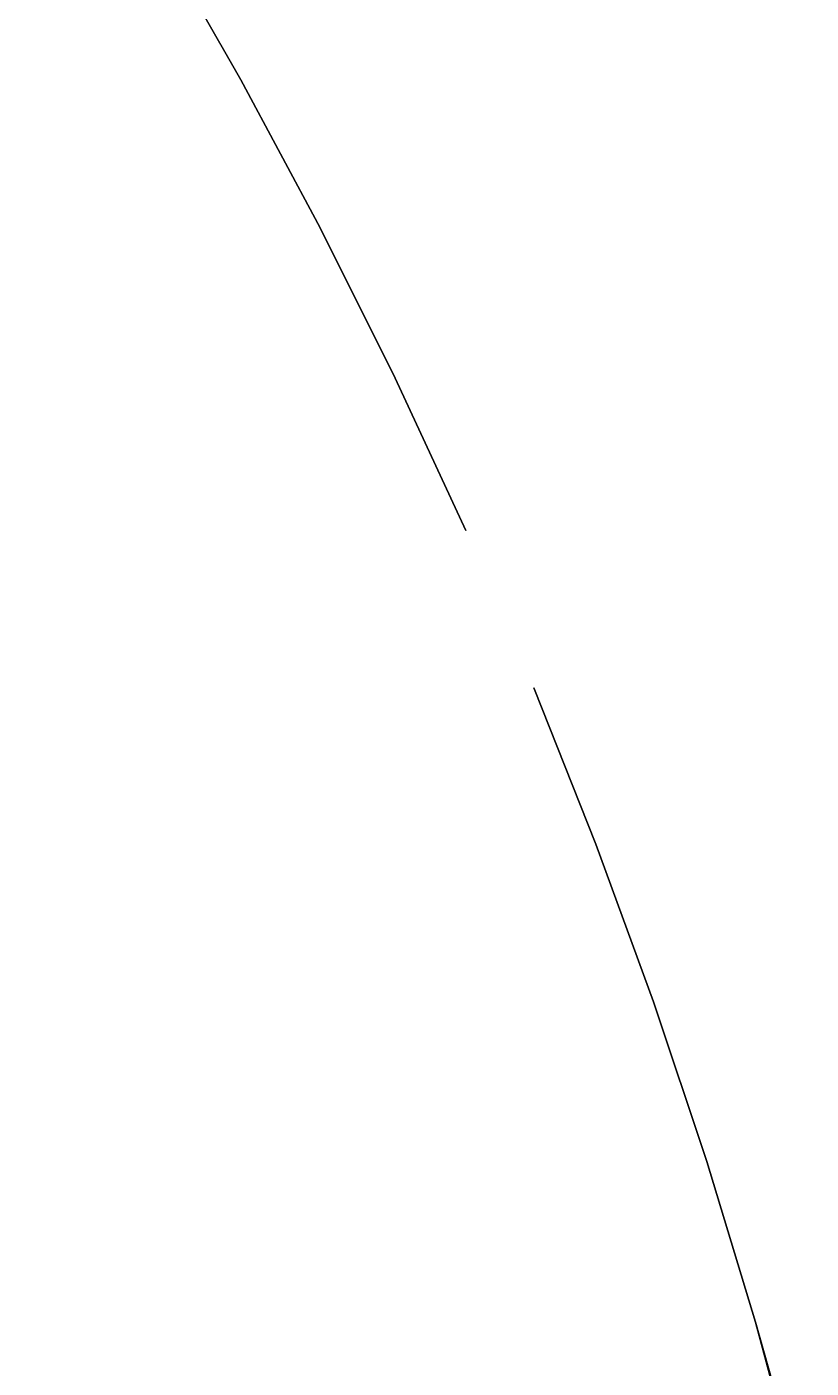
# Model space of a CAD drawing. Header units: metres. Extents: x -17.5 to 17.5, y -17.5 to 17.5.
# Drawn here: x 14.688 to 16.978, y 4.713 to 8.625 of the extents above; entities that cross this region are included whole.
import ezdxf

# ---------------------------------------------------------------- set-up
doc = ezdxf.new("R2010")
doc.units = ezdxf.units.M

msp = doc.modelspace()

# ---------------------------------------------------------------- meshes
at = {"layer": '10', "color": 1}
mesh = msp.add_polyface(dxfattribs=at)
corners = [(15.0698, 8.8968, -20), (15.0698, 8.8968, -19.5), (15.313, 8.4712, -19.5), (15.313, 8.4712, -20), (14.8147, 9.3153, -20), (14.8147, 9.3153, -19.5), (15.0698, 8.8968, -19), (15.313, 8.4712, -19), (14.8147, 9.3153, -19), (15.0698, 8.8968, -18.5), (15.313, 8.4712, -18.5), (14.8147, 9.3153, -18.5), (15.0698, 8.8968, -18), (15.313, 8.4712, -18), (14.8147, 9.3153, -18), (15.0698, 8.8968, -17.5), (15.313, 8.4712, -17.5), (14.8147, 9.3153, -17.5), (15.0698, 8.8968, -17), (15.313, 8.4712, -17), (14.8147, 9.3153, -17), (15.0698, 8.8968, -16.5), (15.313, 8.4712, -16.5), (14.8147, 9.3153, -16.5), (15.0698, 8.8968, -16), (15.313, 8.4712, -16), (14.8147, 9.3153, -16), (15.0698, 8.8968, 16), (15.0698, 8.8968, 16.5), (15.313, 8.4712, 16.5), (15.313, 8.4712, 16), (14.8147, 9.3153, 16), (14.8147, 9.3153, 16.5), (15.0698, 8.8968, 17), (15.313, 8.4712, 17), (15.0698, 8.8968, 17.5), (15.313, 8.4712, 17.5), (14.8147, 9.3153, 17), (15.313, 8.4712, 18), (15.5443, 8.039, 18), (15.0698, 8.8968, 18), (14.8147, 9.3153, 17.5), (15.313, 8.4712, 18.5), (15.5443, 8.039, 18.5), (15.0698, 8.8968, 18.5), (14.8147, 9.3153, 18), (15.313, 8.4712, 19), (15.5443, 8.039, 19), (15.0698, 8.8968, 19), (14.8147, 9.3153, 18.5), (15.313, 8.4712, 19.5), (15.5443, 8.039, 19.5), (15.0698, 8.8968, 19.5), (14.8147, 9.3153, 19), (15.313, 8.4712, 20), (15.5443, 8.039, 20), (15.0698, 8.8968, 20), (14.8147, 9.3153, 19.5), (14.9539, 9.0901, -15.5), (14.9539, 9.0901, 15.5), (14.6881, 9.5136, 15.5)]
mesh.append_faces([[corners[k] for k in face] for face in [(0, 1, 2), (3, 0, 2), (4, 5, 1), (0, 4, 1), (1, 6, 7), (2, 1, 7), (5, 8, 6), (1, 5, 6), (6, 9, 10), (7, 6, 10), (8, 11, 9), (6, 8, 9), (9, 12, 13), (10, 9, 13), (11, 14, 12), (9, 11, 12), (12, 15, 16), (13, 12, 16), (14, 17, 15), (12, 14, 15), (15, 18, 19), (16, 15, 19), (17, 20, 18), (15, 17, 18), (18, 21, 22), (19, 18, 22), (20, 23, 21), (18, 20, 21), (21, 24, 25), (22, 21, 25), (23, 26, 24), (21, 23, 24), (27, 28, 29), (30, 27, 29), (31, 32, 28), (27, 31, 28), (28, 33, 34), (29, 28, 34), (28, 32, 33), (33, 35, 36), (34, 33, 36), (33, 37, 35), (36, 38, 39), (35, 40, 38), (36, 35, 38), (35, 41, 40), (38, 42, 43), (40, 44, 42), (38, 40, 42), (40, 45, 44), (42, 46, 47), (44, 48, 46), (42, 44, 46), (44, 49, 48), (46, 50, 51), (48, 52, 50), (46, 48, 50), (48, 53, 52), (50, 54, 55), (52, 56, 54), (50, 52, 54), (52, 57, 56), (24, 26, 58), (59, 60, 27)]], dxfattribs={"color": 1})
mesh = msp.add_polyface(dxfattribs=at)
corners = [(15.313, 8.4712, -20), (15.313, 8.4712, -19.5), (15.5443, 8.039, -19.5), (15.5443, 8.039, -20), (15.313, 8.4712, -19), (15.5443, 8.039, -19), (15.313, 8.4712, -18.5), (15.5443, 8.039, -18.5), (15.313, 8.4712, -18), (15.5443, 8.039, -18), (15.313, 8.4712, -17.5), (15.5443, 8.039, -17.5), (15.313, 8.4712, -17), (15.5443, 8.039, -17), (15.313, 8.4712, -16.5), (15.5443, 8.039, -16.5), (15.313, 8.4712, -16), (15.5443, 8.039, -16), (15.313, 8.4712, 16), (15.313, 8.4712, 16.5), (15.5443, 8.039, 16.5), (15.5443, 8.039, 16), (15.313, 8.4712, 17), (15.5443, 8.039, 17), (15.5443, 8.039, 17.5), (15.7633, 7.6006, 17.5), (15.313, 8.4712, 17.5), (15.5443, 8.039, 18), (15.7633, 7.6006, 18), (15.5443, 8.039, 18.5), (15.7633, 7.6006, 18.5), (15.313, 8.4712, 18), (15.5443, 8.039, 19), (15.7633, 7.6006, 19), (15.313, 8.4712, 18.5), (15.5443, 8.039, 19.5), (15.7633, 7.6006, 19.5), (15.313, 8.4712, 19), (15.5443, 8.039, 20), (15.7633, 7.6006, 20), (15.313, 8.4712, 19.5)]
mesh.append_faces([[corners[k] for k in face] for face in [(0, 1, 2), (3, 0, 2), (1, 4, 5), (2, 1, 5), (4, 6, 7), (5, 4, 7), (6, 8, 9), (7, 6, 9), (8, 10, 11), (9, 8, 11), (10, 12, 13), (11, 10, 13), (12, 14, 15), (13, 12, 15), (14, 16, 17), (15, 14, 17), (18, 19, 20), (21, 18, 20), (19, 22, 23), (20, 19, 23), (23, 24, 25), (22, 26, 24), (23, 22, 24), (24, 27, 28), (24, 26, 27), (27, 29, 30), (27, 31, 29), (29, 32, 33), (29, 34, 32), (32, 35, 36), (32, 37, 35), (35, 38, 39), (35, 40, 38)]], dxfattribs={"color": 1})
mesh = msp.add_polyface(dxfattribs=at)
corners = [(15.5443, 8.039, -20), (15.5443, 8.039, -19.5), (15.7633, 7.6006, -19.5), (15.7633, 7.6006, -20), (15.5443, 8.039, -19), (15.7633, 7.6006, -19), (15.5443, 8.039, -18.5), (15.7633, 7.6006, -18.5), (15.5443, 8.039, -18), (15.7633, 7.6006, -18), (15.5443, 8.039, -17.5), (15.7633, 7.6006, -17.5), (15.5443, 8.039, -17), (15.7633, 7.6006, -17), (15.5443, 8.039, -16.5), (15.7633, 7.6006, -16.5), (15.5443, 8.039, -16), (15.7633, 7.6006, -16), (15.5443, 8.039, 16), (15.5443, 8.039, 16.5), (15.7633, 7.6006, 16.5), (15.7633, 7.6006, 16), (15.5443, 8.039, 17), (15.7633, 7.6006, 17), (15.7633, 7.6006, 17.5), (15.97, 7.1561, 17.5), (15.7633, 7.6006, 18), (15.97, 7.1561, 18), (15.5443, 8.039, 17.5), (15.7633, 7.6006, 18.5), (15.97, 7.1561, 18.5), (15.5443, 8.039, 18), (15.7633, 7.6006, 19), (15.97, 7.1561, 19), (15.5443, 8.039, 18.5), (15.7633, 7.6006, 19.5), (15.97, 7.1561, 19.5), (15.5443, 8.039, 19), (15.7633, 7.6006, 20), (15.97, 7.1561, 20), (15.5443, 8.039, 19.5)]
mesh.append_faces([[corners[k] for k in face] for face in [(0, 1, 2), (3, 0, 2), (1, 4, 5), (2, 1, 5), (4, 6, 7), (5, 4, 7), (6, 8, 9), (7, 6, 9), (8, 10, 11), (9, 8, 11), (10, 12, 13), (11, 10, 13), (12, 14, 15), (13, 12, 15), (14, 16, 17), (15, 14, 17), (18, 19, 20), (21, 18, 20), (19, 22, 23), (20, 19, 23), (23, 24, 25), (23, 22, 24), (24, 26, 27), (24, 28, 26), (26, 29, 30), (26, 31, 29), (29, 32, 33), (29, 34, 32), (32, 35, 36), (32, 37, 35), (35, 38, 39), (35, 40, 38)]], dxfattribs={"color": 1})
mesh = msp.add_polyface(dxfattribs=at)
corners = [(16.1679, 6.697, -20), (16.1679, 6.697, -19.5), (16.3491, 6.2415, -19.5), (16.3491, 6.2415, -20), (16.1679, 6.697, -19), (16.3491, 6.2415, -19), (16.1679, 6.697, -18.5), (16.3491, 6.2415, -18.5), (16.1679, 6.697, -18), (16.3491, 6.2415, -18), (16.1679, 6.697, -17.5), (16.3491, 6.2415, -17.5), (16.1679, 6.697, -17), (16.3491, 6.2415, -17), (16.1679, 6.697, -16.5), (16.3491, 6.2415, -16.5), (16.1679, 6.697, -16), (16.3491, 6.2415, -16), (16.1679, 6.697, 16), (16.1679, 6.697, 16.5), (16.3491, 6.2415, 16.5), (16.3491, 6.2415, 16), (16.1679, 6.697, 17), (16.3491, 6.2415, 17), (16.3491, 6.2415, 17.5), (16.5175, 5.7812, 17.5), (16.1679, 6.697, 17.5), (16.3491, 6.2415, 18), (16.5175, 5.7812, 18), (16.1679, 6.697, 18), (16.3491, 6.2415, 18.5), (16.5175, 5.7812, 18.5), (16.1679, 6.697, 18.5), (16.3491, 6.2415, 19), (16.5175, 5.7812, 19), (16.1679, 6.697, 19), (16.3491, 6.2415, 19.5), (16.5175, 5.7812, 19.5), (16.1679, 6.697, 19.5), (16.3491, 6.2415, 20), (16.5175, 5.7812, 20), (16.1679, 6.697, 20), (15.7633, 7.6006, -20), (15.7633, 7.6006, -19.5), (15.97, 7.1561, -19.5), (15.97, 7.1561, -20), (15.7633, 7.6006, -19), (15.97, 7.1561, -19), (15.7633, 7.6006, -18.5), (15.97, 7.1561, -18.5), (15.7633, 7.6006, -18), (15.97, 7.1561, -18), (15.7633, 7.6006, -17.5), (15.97, 7.1561, -17.5), (15.7633, 7.6006, -17), (15.97, 7.1561, -17), (15.7633, 7.6006, -16.5), (15.97, 7.1561, -16.5), (15.7633, 7.6006, -16), (15.97, 7.1561, -16), (15.7633, 7.6006, 16), (15.7633, 7.6006, 16.5), (15.97, 7.1561, 16.5), (15.97, 7.1561, 16), (15.7633, 7.6006, 17), (15.97, 7.1561, 17), (15.97, 7.1561, 17.5), (15.7633, 7.6006, 17.5), (15.97, 7.1561, 18), (15.7633, 7.6006, 18), (15.97, 7.1561, 18.5), (15.7633, 7.6006, 18.5), (15.97, 7.1561, 19), (15.7633, 7.6006, 19), (15.97, 7.1561, 19.5), (15.7633, 7.6006, 19.5), (15.97, 7.1561, 20)]
mesh.append_faces([[corners[k] for k in face] for face in [(0, 1, 2), (3, 0, 2), (1, 4, 5), (2, 1, 5), (4, 6, 7), (5, 4, 7), (6, 8, 9), (7, 6, 9), (8, 10, 11), (9, 8, 11), (10, 12, 13), (11, 10, 13), (12, 14, 15), (13, 12, 15), (14, 16, 17), (15, 14, 17), (18, 19, 20), (21, 18, 20), (19, 22, 23), (20, 19, 23), (23, 24, 25), (22, 26, 24), (23, 22, 24), (24, 27, 28), (26, 29, 27), (24, 26, 27), (27, 30, 31), (29, 32, 30), (27, 29, 30), (30, 33, 34), (32, 35, 33), (30, 32, 33), (33, 36, 37), (35, 38, 36), (33, 35, 36), (36, 39, 40), (38, 41, 39), (36, 38, 39), (42, 43, 44), (45, 42, 44), (43, 46, 47), (44, 43, 47), (46, 48, 49), (47, 46, 49), (48, 50, 51), (49, 48, 51), (50, 52, 53), (51, 50, 53), (52, 54, 55), (53, 52, 55), (54, 56, 57), (55, 54, 57), (56, 58, 59), (57, 56, 59), (60, 61, 62), (63, 60, 62), (61, 64, 65), (62, 61, 65), (65, 64, 66), (66, 67, 68), (68, 69, 70), (70, 71, 72), (72, 73, 74), (74, 75, 76)]], dxfattribs={"color": 1})
mesh = msp.add_polyface(dxfattribs=at)
corners = [(16.3491, 6.2415, -20), (16.3491, 6.2415, -19.5), (16.5175, 5.7812, -19.5), (16.5175, 5.7812, -20), (16.3491, 6.2415, -19), (16.5175, 5.7812, -19), (16.3491, 6.2415, -18.5), (16.5175, 5.7812, -18.5), (16.3491, 6.2415, -18), (16.5175, 5.7812, -18), (16.3491, 6.2415, -17.5), (16.5175, 5.7812, -17.5), (16.3491, 6.2415, -17), (16.5175, 5.7812, -17), (16.3491, 6.2415, -16.5), (16.5175, 5.7812, -16.5), (16.3491, 6.2415, -16), (16.5175, 5.7812, -16), (16.3491, 6.2415, 16), (16.3491, 6.2415, 16.5), (16.5175, 5.7812, 16.5), (16.5175, 5.7812, 16), (16.5175, 5.7812, 17), (16.6729, 5.3163, 17), (16.3491, 6.2415, 17), (16.5175, 5.7812, 17.5), (16.6729, 5.3163, 17.5), (16.5175, 5.7812, 18), (16.6729, 5.3163, 18), (16.3491, 6.2415, 17.5), (16.5175, 5.7812, 18.5), (16.6729, 5.3163, 18.5), (16.3491, 6.2415, 18), (16.5175, 5.7812, 19), (16.6729, 5.3163, 19), (16.3491, 6.2415, 18.5), (16.5175, 5.7812, 19.5), (16.6729, 5.3163, 19.5), (16.3491, 6.2415, 19), (16.5175, 5.7812, 20), (16.6729, 5.3163, 20), (16.3491, 6.2415, 19.5)]
mesh.append_faces([[corners[k] for k in face] for face in [(0, 1, 2), (3, 0, 2), (1, 4, 5), (2, 1, 5), (4, 6, 7), (5, 4, 7), (6, 8, 9), (7, 6, 9), (8, 10, 11), (9, 8, 11), (10, 12, 13), (11, 10, 13), (12, 14, 15), (13, 12, 15), (14, 16, 17), (15, 14, 17), (18, 19, 20), (21, 18, 20), (20, 22, 23), (19, 24, 22), (20, 19, 22), (22, 25, 26), (22, 24, 25), (25, 27, 28), (25, 29, 27), (27, 30, 31), (27, 32, 30), (30, 33, 34), (30, 35, 33), (33, 36, 37), (33, 38, 36), (36, 39, 40), (36, 41, 39)]], dxfattribs={"color": 1})
mesh = msp.add_polyface(dxfattribs=at)
corners = [(16.5175, 5.7812, -20), (16.5175, 5.7812, -19.5), (16.6729, 5.3163, -19.5), (16.6729, 5.3163, -20), (16.5175, 5.7812, -19), (16.6729, 5.3163, -19), (16.5175, 5.7812, -18.5), (16.6729, 5.3163, -18.5), (16.5175, 5.7812, -18), (16.6729, 5.3163, -18), (16.5175, 5.7812, -17.5), (16.6729, 5.3163, -17.5), (16.5175, 5.7812, -17), (16.6729, 5.3163, -17), (16.5175, 5.7812, -16.5), (16.6729, 5.3163, -16.5), (16.5175, 5.7812, -16), (16.6729, 5.3163, -16), (16.5175, 5.7812, 16), (16.5175, 5.7812, 16.5), (16.6729, 5.3163, 16.5), (16.6729, 5.3163, 16), (16.6729, 5.3163, 17), (16.8153, 4.8473, 17), (16.6729, 5.3163, 17.5), (16.8153, 4.8473, 17.5), (16.5175, 5.7812, 17), (16.6729, 5.3163, 18), (16.8153, 4.8473, 18), (16.5175, 5.7812, 17.5), (16.6729, 5.3163, 18.5), (16.8153, 4.8473, 18.5), (16.5175, 5.7812, 18), (16.6729, 5.3163, 19), (16.8153, 4.8473, 19), (16.5175, 5.7812, 18.5), (16.6729, 5.3163, 19.5), (16.8153, 4.8473, 19.5), (16.5175, 5.7812, 19), (16.6729, 5.3163, 20), (16.8153, 4.8473, 20), (16.5175, 5.7812, 19.5)]
mesh.append_faces([[corners[k] for k in face] for face in [(0, 1, 2), (3, 0, 2), (1, 4, 5), (2, 1, 5), (4, 6, 7), (5, 4, 7), (6, 8, 9), (7, 6, 9), (8, 10, 11), (9, 8, 11), (10, 12, 13), (11, 10, 13), (12, 14, 15), (13, 12, 15), (14, 16, 17), (15, 14, 17), (18, 19, 20), (21, 18, 20), (20, 22, 23), (20, 19, 22), (22, 24, 25), (22, 26, 24), (24, 27, 28), (24, 29, 27), (27, 30, 31), (27, 32, 30), (30, 33, 34), (30, 35, 33), (33, 36, 37), (33, 38, 36), (36, 39, 40), (36, 41, 39)]], dxfattribs={"color": 1})
mesh = msp.add_polyface(dxfattribs=at)
corners = [(16.8153, 4.8473, -20), (16.8153, 4.8473, -19.5), (16.9444, 4.3745, -19.5), (16.9444, 4.3745, -20), (16.6729, 5.3163, -20), (16.6729, 5.3163, -19.5), (16.8153, 4.8473, -19), (16.9444, 4.3745, -19), (16.6729, 5.3163, -19), (16.8153, 4.8473, -18.5), (16.9444, 4.3745, -18.5), (16.6729, 5.3163, -18.5), (16.8153, 4.8473, -18), (16.9444, 4.3745, -18), (16.6729, 5.3163, -18), (16.8153, 4.8473, -17.5), (16.9444, 4.3745, -17.5), (16.6729, 5.3163, -17.5), (16.8153, 4.8473, -17), (16.9444, 4.3745, -17), (16.6729, 5.3163, -17), (16.8153, 4.8473, -16.5), (16.9444, 4.3745, -16.5), (16.6729, 5.3163, -16.5), (16.8153, 4.8473, -16), (16.9444, 4.3745, -16), (16.6729, 5.3163, -16), (16.8763, 4.6303, 13), (16.8763, 4.6303, 13.5), (16.9777, 4.2434, 13.5), (16.8763, 4.6303, 14), (16.9777, 4.2434, 14), (16.8763, 4.6303, 14.5), (16.9777, 4.2434, 14.5), (16.8763, 4.6303, 15), (16.9777, 4.2434, 15), (16.8763, 4.6303, 15.5), (16.9777, 4.2434, 15.5), (16.8153, 4.8473, 16), (16.8153, 4.8473, 16.5), (16.9444, 4.3745, 16.5), (16.9444, 4.3745, 16), (16.6729, 5.3163, 16), (16.6729, 5.3163, 16.5), (16.8153, 4.8473, 17), (16.9444, 4.3745, 17), (16.8153, 4.8473, 17.5), (16.9444, 4.3745, 17.5), (16.6729, 5.3163, 17), (16.8153, 4.8473, 18), (16.9444, 4.3745, 18), (16.6729, 5.3163, 17.5), (16.8153, 4.8473, 18.5), (16.9444, 4.3745, 18.5), (16.6729, 5.3163, 18), (16.8153, 4.8473, 19), (16.9444, 4.3745, 19), (16.6729, 5.3163, 18.5), (16.8153, 4.8473, 19.5), (16.9444, 4.3745, 19.5), (16.6729, 5.3163, 19), (16.8153, 4.8473, 20), (16.9444, 4.3745, 20), (16.6729, 5.3163, 19.5), (16.8763, 4.6303, -15.5), (16.9777, 4.2434, -15.5)]
mesh.append_faces([[corners[k] for k in face] for face in [(0, 1, 2), (3, 0, 2), (4, 5, 1), (0, 4, 1), (1, 6, 7), (2, 1, 7), (5, 8, 6), (1, 5, 6), (6, 9, 10), (7, 6, 10), (8, 11, 9), (6, 8, 9), (9, 12, 13), (10, 9, 13), (11, 14, 12), (9, 11, 12), (12, 15, 16), (13, 12, 16), (14, 17, 15), (12, 14, 15), (15, 18, 19), (16, 15, 19), (17, 20, 18), (15, 17, 18), (18, 21, 22), (19, 18, 22), (20, 23, 21), (18, 20, 21), (21, 24, 25), (22, 21, 25), (23, 26, 24), (21, 23, 24), (27, 28, 29), (28, 30, 31), (30, 32, 33), (32, 34, 35), (34, 36, 37), (38, 39, 40), (41, 38, 40), (42, 43, 39), (38, 42, 39), (39, 44, 45), (40, 39, 45), (39, 43, 44), (44, 46, 47), (45, 44, 47), (44, 48, 46), (46, 49, 50), (47, 46, 50), (46, 51, 49), (49, 52, 53), (50, 49, 53), (49, 54, 52), (52, 55, 56), (53, 52, 56), (52, 57, 55), (55, 58, 59), (56, 55, 59), (55, 60, 58), (58, 61, 62), (59, 58, 62), (58, 63, 61), (24, 64, 65), (36, 38, 41)]], dxfattribs={"color": 1})
mesh = msp.add_polyface(dxfattribs=at)
corners = [(16.8763, 4.6303, -15.5), (16.8763, 4.6303, -15), (16.9777, 4.2434, -15), (16.8763, 4.6303, -14.5), (16.9777, 4.2434, -14.5), (16.8763, 4.6303, -14), (16.9777, 4.2434, -14), (16.8763, 4.6303, -13.5), (16.9777, 4.2434, -13.5), (16.8763, 4.6303, -13), (16.9777, 4.2434, -13), (16.8763, 4.6303, -12.5), (16.9777, 4.2434, -12.5), (16.8763, 4.6303, -12), (16.9777, 4.2434, -12), (16.8763, 4.6303, -11.5), (16.9777, 4.2434, -11.5), (16.8763, 4.6303, -11), (16.9777, 4.2434, -11), (16.8763, 4.6303, -10.5), (16.9777, 4.2434, -10.5), (16.8763, 4.6303, -10), (16.9777, 4.2434, -10), (16.8763, 4.6303, -9.5), (16.9777, 4.2434, -9.5), (16.8763, 4.6303, -9), (16.9777, 4.2434, -9), (16.8763, 4.6303, -8.5), (16.9777, 4.2434, -8.5), (16.8763, 4.6303, -8), (16.9777, 4.2434, -8), (16.8763, 4.6303, -7.5), (16.9777, 4.2434, -7.5), (16.8763, 4.6303, -7), (16.9777, 4.2434, -7), (16.8763, 4.6303, -6.5), (16.9777, 4.2434, -6.5), (16.8763, 4.6303, -6), (16.9777, 4.2434, -6), (16.8763, 4.6303, -5.5), (16.9777, 4.2434, -5.5), (16.8763, 4.6303, -5), (16.9777, 4.2434, -5), (16.8763, 4.6303, -4.5), (16.9777, 4.2434, -4.5), (16.8763, 4.6303, -4), (16.9777, 4.2434, -4), (16.8763, 4.6303, -3.5), (16.9777, 4.2434, -3.5), (16.9777, 4.2434, 12.5), (16.8763, 4.6303, 12.5), (16.9777, 4.2434, 13), (16.8763, 4.6303, 13), (16.9777, 4.2434, 13.5), (16.8763, 4.6303, 13.5), (16.9777, 4.2434, 14), (16.8763, 4.6303, 14), (16.9777, 4.2434, 14.5), (16.8763, 4.6303, 14.5), (16.9777, 4.2434, 15), (16.8763, 4.6303, 15), (16.9777, 4.2434, 15.5), (16.9444, 4.3745, -16), (16.8153, 4.8473, -16), (16.9777, 4.2434, -15.5), (16.8763, 4.6303, 15.5), (16.9444, 4.3745, 16)]
mesh.append_faces([[corners[k] for k in face] for face in [(0, 1, 2), (1, 3, 4), (3, 5, 6), (5, 7, 8), (7, 9, 10), (9, 11, 12), (11, 13, 14), (13, 15, 16), (15, 17, 18), (17, 19, 20), (19, 21, 22), (21, 23, 24), (23, 25, 26), (25, 27, 28), (27, 29, 30), (29, 31, 32), (31, 33, 34), (33, 35, 36), (35, 37, 38), (37, 39, 40), (39, 41, 42), (41, 43, 44), (43, 45, 46), (45, 47, 48), (49, 50, 51), (51, 52, 53), (53, 54, 55), (55, 56, 57), (57, 58, 59), (59, 60, 61), (62, 63, 64), (61, 65, 66)]], dxfattribs={"color": 1})

doc.saveas('drawing.dxf')
